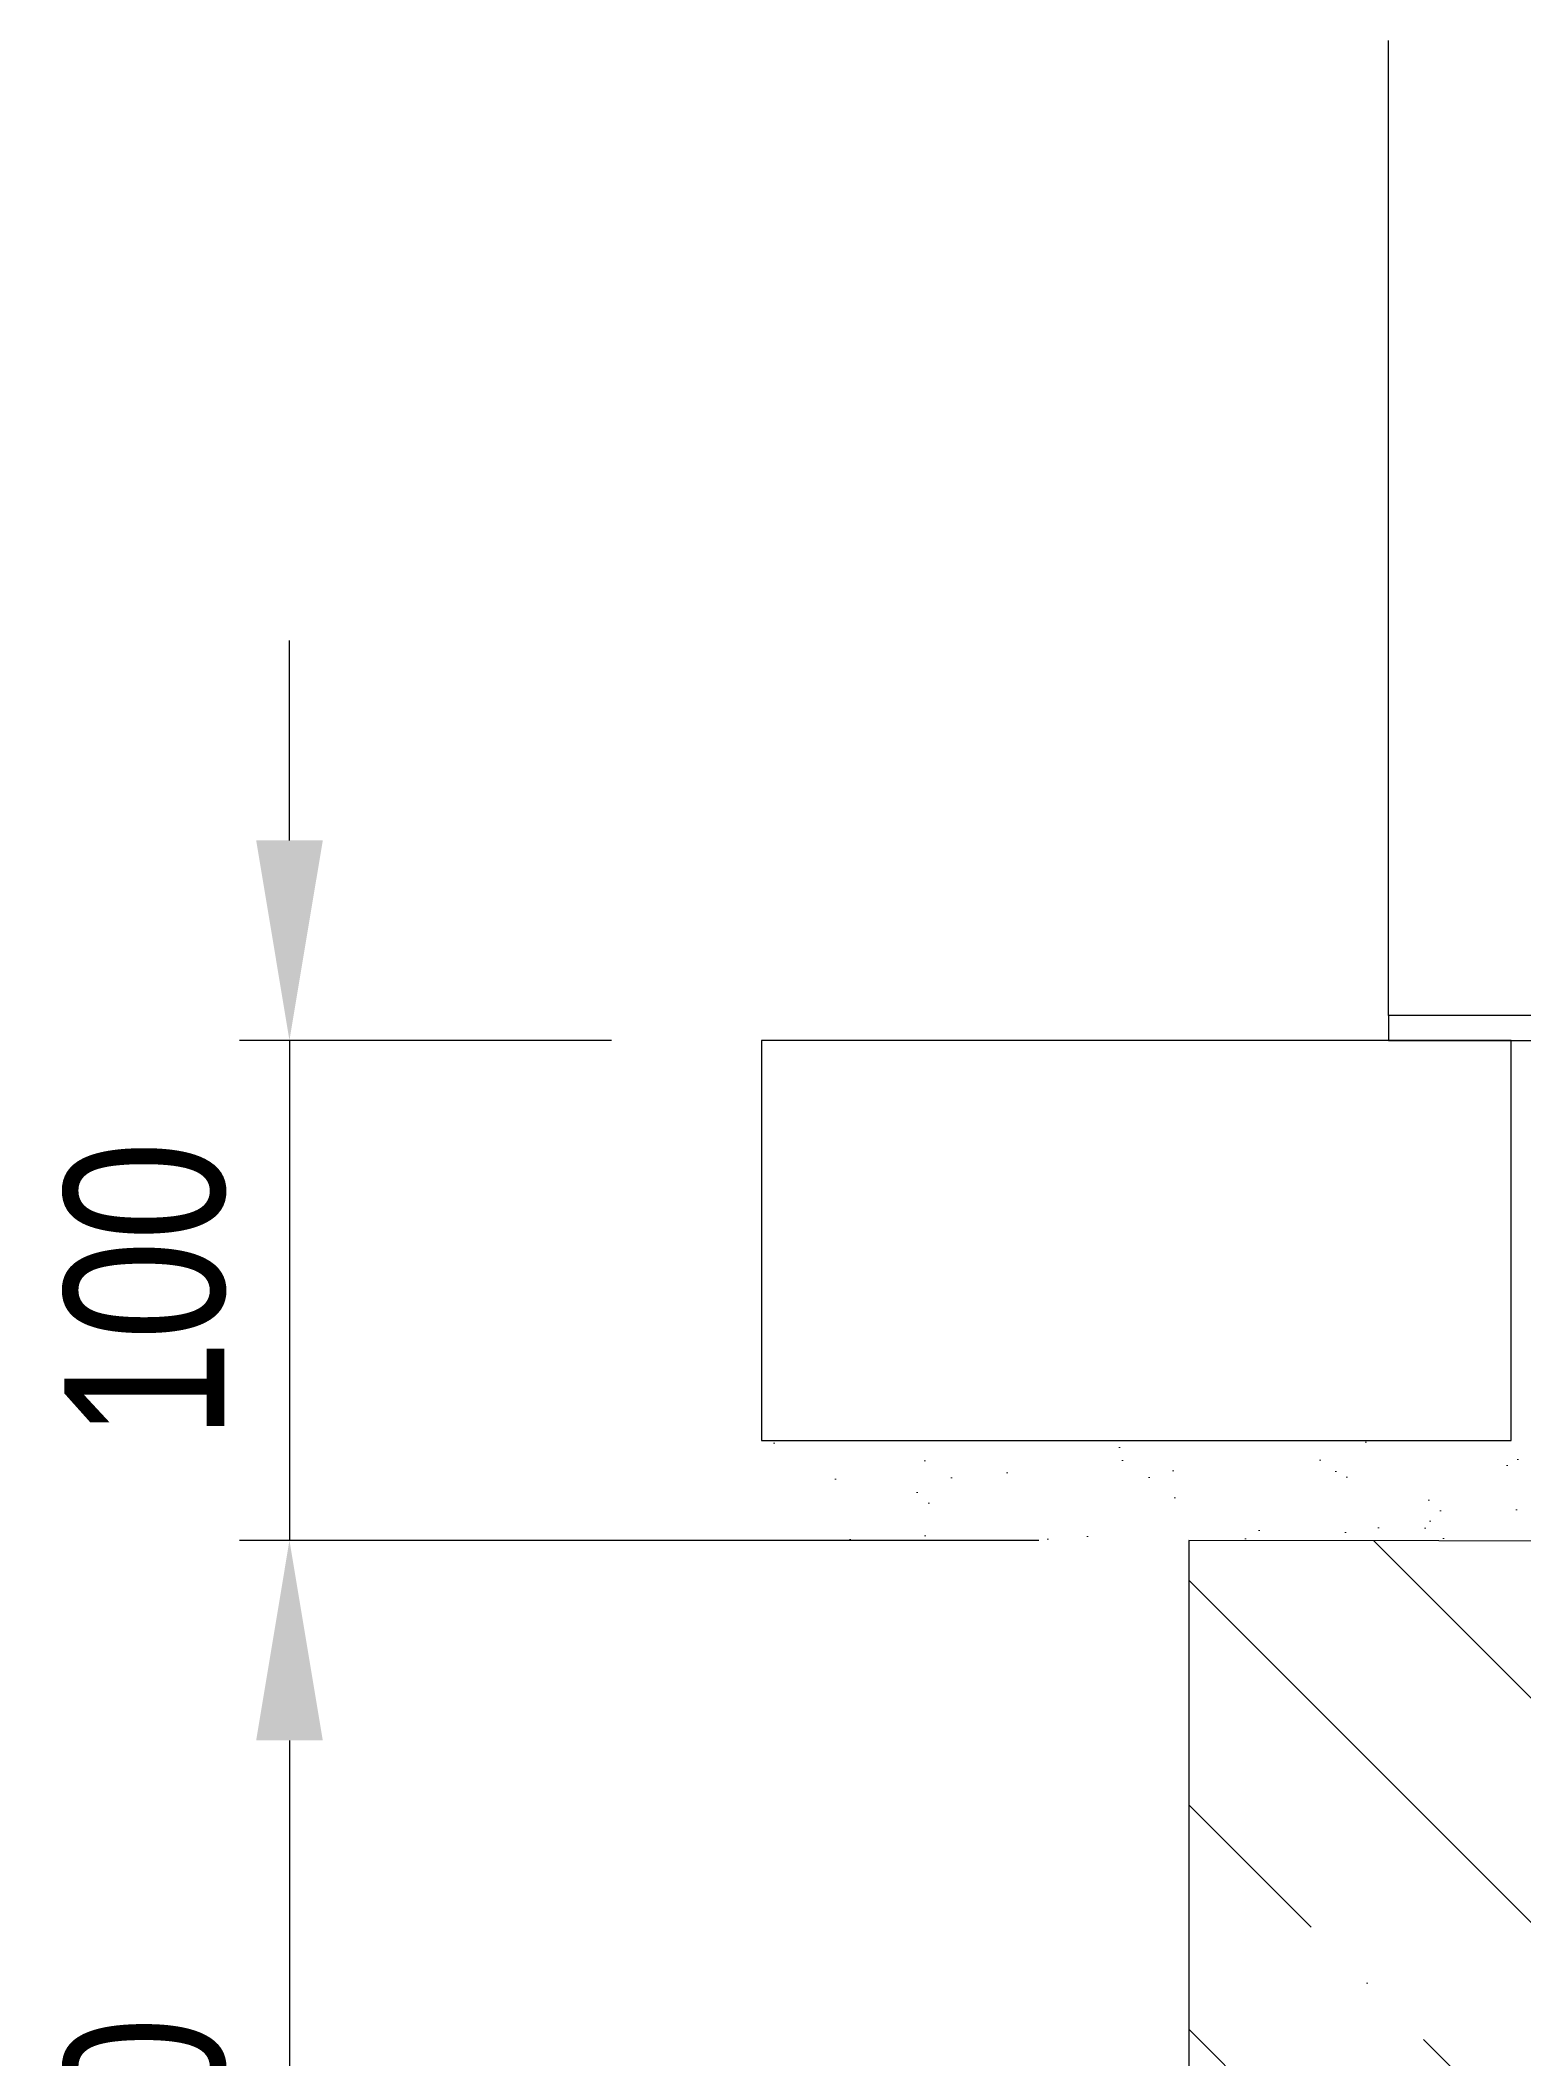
# Model space of a CAD drawing. Header units: millimetres. Extents: x 11004 to 16944, y 3085 to 7285.
# Drawn here: x 13031.2 to 13327.9, y 5406.8 to 5810.4 of the extents above; entities that cross this region are included whole.
import ezdxf

# ---------------------------------------------------------------- set-up
doc = ezdxf.new("R2010")
doc.units = ezdxf.units.MM
doc.header["$LTSCALE"] = 0.3
doc.layers.add('SRAFY', color=251, linetype='Continuous', lineweight=13)
doc.styles.add('SEACAD_Arial', font='arial.ttf', dxfattribs={"width": 0.8})
doc.dimstyles.new('ISO-25', dxfattribs={"dimtxt": 1.6, "dimasz": 2, "dimexe": 0.5, "dimexo": 1.5, "dimtad": 1, "dimdec": 0, "dimtxsty": 'SEACAD_Arial', "dimcen": 2, "dimadec": 0, "dimazin": 0, "dimtfac": 1, "dimtdec": 0, "dimtmove": 0, "dimatfit": 3, "dimfxl": 1, "dimarcsym": 0})

# ---------------------------------------------------------------- blocks, each defined once
blk = doc.blocks.new('*D148')
at = {"color": 0, "lineweight": -2, "transparency": 16777216}
for p, q in [((13081.05, 5650.45), (13081.05, 5690.45)), ((13145.45, 5610.45), (13071.05, 5610.45)), ((13081.05, 5610.45), (13081.05, 5510.45)), ((13230.97, 5510.45), (13071.05, 5510.45)), ((13081.05, 5470.45), (13081.05, 5430.45))]:
    blk.add_line(p, q, dxfattribs=at)
at = {"color": 0, "transparency": 16777216}
for points in [[(13074.39, 5650.45), (13087.72, 5650.45), (13081.05, 5610.45)], [(13074.39, 5470.45), (13087.72, 5470.45), (13081.05, 5510.45)]]:
    blk.add_solid(points, dxfattribs=at)
at = {"layer": 'Defpoints', "color": 0, "transparency": 16777216}
for p in [(13175.45, 5610.45), (13081.05, 5510.45), (13260.97, 5510.45)]:
    blk.add_point(p, dxfattribs=at)
at = {"color": 0, "transparency": 16777216, "insert": (13052.22, 5560.45), "char_height": 32, "attachment_point": 5, "rotation": 90, "style": 'SEACAD_Arial'}
blk.add_mtext('100', dxfattribs=at)
blk = doc.blocks.new('*D149')
at = {"color": 0, "lineweight": -2, "transparency": 16777216}
for p, q in [((13230.97, 5510.45), (13071.05, 5510.45)), ((13081.05, 5470.45), (13081.05, 5300.11)), ((13230.97, 5260.11), (13071.05, 5260.11))]:
    blk.add_line(p, q, dxfattribs=at)
at = {"color": 0, "transparency": 16777216}
for points in [[(13074.39, 5470.45), (13087.72, 5470.45), (13081.05, 5510.45)], [(13074.39, 5300.11), (13087.72, 5300.11), (13081.05, 5260.11)]]:
    blk.add_solid(points, dxfattribs=at)
at = {"layer": 'Defpoints', "color": 0, "transparency": 16777216}
for p in [(13260.97, 5510.45), (13081.05, 5260.11), (13260.97, 5260.11)]:
    blk.add_point(p, dxfattribs=at)
at = {"color": 0, "transparency": 16777216, "insert": (13052.22, 5385.28), "char_height": 32, "attachment_point": 5, "rotation": 90, "style": 'SEACAD_Arial'}
blk.add_mtext('250', dxfattribs=at)

msp = doc.modelspace()

# ---------------------------------------------------------------- hatches: boundary and pattern name
at = {"layer": 'SRAFY'}
h = msp.add_hatch(dxfattribs=at)
h.set_pattern_fill('AR-SAND', color=256, scale=0.5)
h.set_pattern_definition([(37.5, (6640, 295.79), (-0.800016, 24.47066), [0, -19.304, 0, -21.59, 0, -20.6375]), (7.5, (6640, 295.79), (22.47616, 35.84126), [0, -10.414, 0, -17.399, 0, -6.6675]), (327.5, (6624.38, 295.79), (39.54962, 0.07186), [0, -6.35, 0, -22.86, 0, -29.845]), (317.5, (6624.38, 295.79), (38.17782, 11.14647), [0, -3.175, 0, -14.986, 0, -17.145])])
h.paths.add_polyline_path([(13175.45, 5530.45), (13175.45, 5510.49), (13205.98, 5510.45), (13325.95, 5510.28), (13325.95, 5530.45)])
h.paths.add_polyline_path([(13635.45, 5509.28), (13635.45, 5529.63), (13325.95, 5530.45), (13325.95, 5510.28), (13455.95, 5510.1)])
h = msp.add_hatch(dxfattribs=at)
h.set_pattern_fill('ANSI35', color=256, scale=10, angle=90)
h.set_pattern_definition([(135, (6640, 0), (-44.9013, -44.9013), []), (135, (6640, 44.9), (-44.9013, -44.9013), [79.375, -15.875, 0, -15.875])])
h.paths.add_polyline_path([(13260.97, 5510.45), (13260.97, 5260.11), (13510.98, 5260.11), (13510.94, 5510.1)])

# ---------------------------------------------------------------- linework, layer by layer
msp.add_line((13300.94, 5615.45), (13300.94, 5810.45))
at = {"color": 7, "linetype": 'Continuous'}
for p, q in [((13325.45, 5610.45), (13175.45, 5610.45)), ((13175.45, 5610.45), (13175.45, 5530.45)), ((13325.45, 5530.45), (13325.45, 5610.45)), ((13175.45, 5530.45), (13325.45, 5530.45))]:
    msp.add_line(p, q, dxfattribs=at)
at = {"lineweight": 15}
msp.add_line((13305.94, 5610.45), (13355.94, 5610.45), dxfattribs=at)
for points in [[(13300.94, 5610.45), (13400.94, 5610.45), (13400.94, 5615.45), (13300.94, 5615.45)], [(13260.97, 5260.11), (13510.98, 5260.11), (13510.94, 5510.1), (13260.97, 5510.45)]]:
    msp.add_lwpolyline(points, close=True)

# ---------------------------------------------------------------- dimensions: what is measured, and where the dimension line sits
for base, p1, p2, picture, middle in [((13081.05, 5510.45), (13175.45, 5610.45), (13260.97, 5510.45), '*D148', (13052.22, 5560.45)), ((13081.05, 5260.11), (13260.97, 5510.45), (13260.97, 5260.11), '*D149', (13052.22, 5385.28))]:
    dim = msp.add_linear_dim(base=base, p1=p1, p2=p2, angle=90, dimstyle='ISO-25')
    dim.commit()
    dim.dimension.update_dxf_attribs({"geometry": picture, "text_midpoint": middle})

doc.saveas('drawing.dxf')
